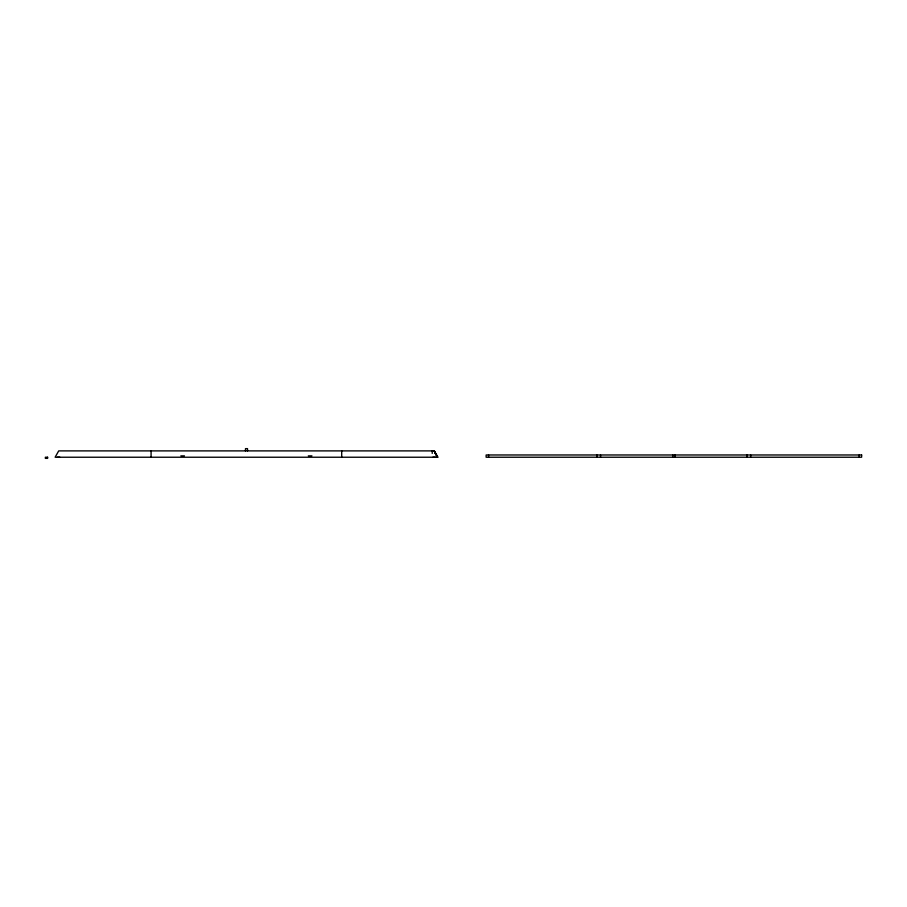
<?xml version="1.0" encoding="UTF-8"?>
<svg xmlns="http://www.w3.org/2000/svg" width="907" height="907" viewBox="0 0 907 907"><rect width="100%" height="100%" fill="white"/><g stroke="black" fill="none" stroke-linecap="round" stroke-linejoin="round"><path stroke-width="1.36" d="M434.26 450.892L58.706 450.892L55.123 457.23L437.662 457.23L434.26 450.892L437.662 457.23L434.952 453.012M180.844 455.881L184.461 455.881M308.312 455.881L311.94 455.881M434.124 450.892L437.662 457.23M434.453 451.255L437.469 456.879M859.224 454.974L859.224 457.23M750.645 454.974L750.645 457.23M747.017 454.974L747.017 457.23M675.023 454.974L675.023 457.23M672.756 454.974L672.756 457.23M600.536 454.974L600.536 457.23M596.908 454.974L596.908 457.23M488.556 454.974L488.556 457.23M435.394 457.23L432.9 457.23M432.231 450.892L432.231 453.432M341.701 450.892L341.701 457.23M247.52 450.892L247.52 448.636L245.48 448.636L245.48 450.892M151.084 450.892L151.084 457.23M59.873 457.23L57.379 457.23M861.627 454.974L486.152 454.974L486.129 457.23L861.627 457.23L861.65 454.974M47.617 457.23L45.35 457.23L45.35 458.364L47.617 458.364L47.617 457.23"/></g></svg>
